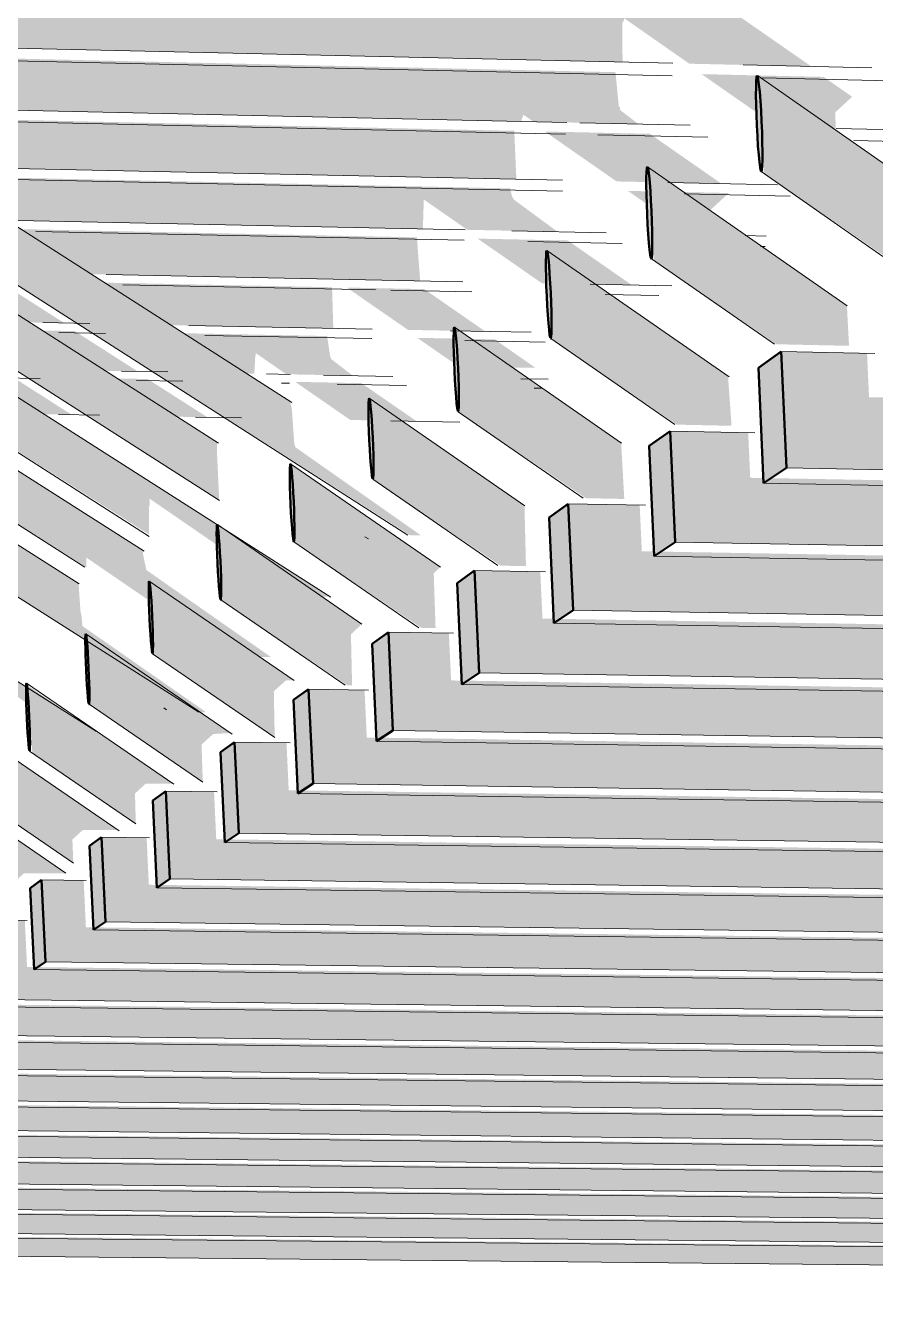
# Model space of a CAD drawing. Header units: inches. Extents: x -4126 to 2305, y -1116 to 12338.
# Drawn here: x 1846.64505 to 1846.67356, y -788.35202 to -788.30918 of the extents above; entities that cross this region are included whole.
import ezdxf

# ---------------------------------------------------------------- set-up
doc = ezdxf.new("R2010")
doc.units = ezdxf.units.IN
doc.header["$MEASUREMENT"] = 0
doc.layers.add('S-BEAM', color=12, linetype='Continuous', lineweight=9)

msp = doc.modelspace()

# ---------------------------------------------------------------- hatches: boundary and pattern name
at = {"layer": 'S-BEAM'}
h = msp.add_hatch(color=256, dxfattribs=at)
h.paths.add_polyline_path([(1846.676764, -788.310671), (1846.676659, -788.308848), (1846.673604, -788.308777), (1846.676294, -788.31066), (1846.676658, -788.310668)], flags=0)
h.paths.add_polyline_path([(1846.67141, -788.310549), (1846.668691, -788.308662), (1846.639827, -788.307989), (1846.639794, -788.307315), (1846.638625, -788.307287), (1846.638745, -788.309806), (1846.665074, -788.310405), (1846.665067, -788.309072), (1846.665113, -788.309024), (1846.665135, -788.308936), (1846.667314, -788.310456), (1846.669112, -788.310497)], flags=0)
h = msp.add_hatch(color=256, dxfattribs=at)
h.paths.add_polyline_path([(1846.67223, -788.312623), (1846.672206, -788.312088), (1846.672777, -788.311565), (1846.671823, -788.310899), (1846.667726, -788.310806), (1846.670268, -788.312579), (1846.672206, -788.312622)], flags=0)
h.paths.add_polyline_path([(1846.665601, -788.312477), (1846.664997, -788.312013), (1846.664982, -788.311887), (1846.664951, -788.311919), (1846.664839, -788.310741), (1846.638236, -788.310139), (1846.638202, -788.30943), (1846.6371, -788.309405), (1846.637218, -788.31185), (1846.661669, -788.31239), (1846.661706, -788.312272), (1846.661724, -788.312252), (1846.661745, -788.312165), (1846.662082, -788.312399), (1846.665208, -788.312468)], flags=0)
for points in [[(1846.669689, -788.313941), (1846.669758, -788.313885), (1846.669744, -788.312536), (1846.669627, -788.310979), (1846.669558, -788.311036), (1846.669572, -788.312385), (1846.669679, -788.313872)], [(1846.677005, -788.316971), (1846.676951, -788.31599), (1846.669605, -788.310873), (1846.669676, -788.311403), (1846.669762, -788.313102), (1846.669813, -788.31413), (1846.673857, -788.316902), (1846.676876, -788.316968)], [(1846.658316, -788.326272), (1846.654103, -788.323316), (1846.654063, -788.323211), (1846.65398, -788.322016), (1846.653921, -788.321783), (1846.638695, -788.312047), (1846.638757, -788.312778), (1846.638862, -788.314107), (1846.657943, -788.326265), (1846.658221, -788.326271)], [(1846.666003, -788.316865), (1846.666067, -788.316815), (1846.666051, -788.315521), (1846.665941, -788.314037), (1846.665877, -788.31409), (1846.665894, -788.315383), (1846.665989, -788.316759)], [(1846.672671, -788.319914), (1846.6726, -788.318573), (1846.66592, -788.313936), (1846.665997, -788.314586), (1846.66607, -788.316195), (1846.66612, -788.317047), (1846.670233, -788.319862), (1846.672552, -788.319912)], [(1846.654056, -788.328371), (1846.65411, -788.328322), (1846.655246, -788.328319), (1846.635737, -788.315883), (1846.635793, -788.316574), (1846.635891, -788.317823), (1846.649187, -788.326239), (1846.649187, -788.325295), (1846.649215, -788.325265), (1846.649208, -788.325038), (1846.653986, -788.328322)], [(1846.66873, -788.322595), (1846.668613, -788.320938), (1846.662546, -788.316739), (1846.662608, -788.317227), (1846.662692, -788.319069), (1846.662734, -788.319714), (1846.666894, -788.322557), (1846.668621, -788.322593)], [(1846.662629, -788.319543), (1846.662692, -788.319159), (1846.662642, -788.31771), (1846.662545, -788.316914), (1846.662502, -788.317221), (1846.662549, -788.318616), (1846.662625, -788.319511)], [(1846.653286, -788.330353), (1846.649099, -788.327431), (1846.649058, -788.327216), (1846.649052, -788.327221), (1846.648967, -788.326772), (1846.634459, -788.31754), (1846.634513, -788.318214), (1846.634607, -788.319428), (1846.647083, -788.327331), (1846.647091, -788.327017), (1846.651932, -788.33033), (1846.653262, -788.330352)], [(1846.651069, -788.332203), (1846.651068, -788.332172), (1846.646955, -788.329309), (1846.646927, -788.328984), (1846.646889, -788.328806), (1846.646827, -788.327891), (1846.633169, -788.319212), (1846.633221, -788.319869), (1846.633266, -788.32102), (1846.650916, -788.3322), (1846.651053, -788.332203)], [(1846.665133, -788.325049), (1846.665026, -788.323166), (1846.659446, -788.319316), (1846.659503, -788.319785), (1846.659585, -788.321551), (1846.659624, -788.322167), (1846.663842, -788.325023), (1846.665033, -788.325047)], [(1846.659527, -788.322004), (1846.659585, -788.321573), (1846.659523, -788.320048), (1846.659428, -788.319548), (1846.659407, -788.319865), (1846.659488, -788.321629), (1846.659526, -788.321996)], [(1846.669808, -788.324522), (1846.670575, -788.32401), (1846.670393, -788.320115), (1846.669634, -788.320657), (1846.66974, -788.323007)], [(1846.656667, -788.324274), (1846.65672, -788.323841), (1846.656628, -788.321999), (1846.656566, -788.321932), (1846.656552, -788.322217), (1846.656644, -788.324069), (1846.656667, -788.324267)], [(1846.661835, -788.327302), (1846.661784, -788.325285), (1846.661793, -788.325274), (1846.656587, -788.321692), (1846.65666, -788.322396), (1846.656716, -788.324254), (1846.656735, -788.324413), (1846.660981, -788.327285), (1846.661834, -788.327302)], [(1846.648608, -788.333851), (1846.648597, -788.333652), (1846.646247, -788.332104), (1846.630784, -788.322304), (1846.630843, -788.323119), (1846.630917, -788.324044), (1846.642988, -788.331662), (1846.642988, -788.330874), (1846.643014, -788.330837), (1846.642998, -788.330464), (1846.647936, -788.333841), (1846.648539, -788.33385)], [(1846.666135, -788.326968), (1846.666837, -788.326501), (1846.666667, -788.322774), (1846.665967, -788.323273), (1846.666071, -788.325558)], [(1846.658802, -788.329378), (1846.65874, -788.327542), (1846.658959, -788.327334), (1846.653942, -788.32389), (1846.654011, -788.324569), (1846.654065, -788.326372), (1846.654105, -788.326522), (1846.658321, -788.329369), (1846.658784, -788.329378)], [(1846.654004, -788.326225), (1846.654071, -788.326161), (1846.654002, -788.324447), (1846.653926, -788.324166), (1846.653909, -788.324251), (1846.653977, -788.325905), (1846.653999, -788.326169)], [(1846.662771, -788.329209), (1846.663414, -788.328781), (1846.663236, -788.325223), (1846.66261, -788.325691), (1846.662742, -788.328574)], [(1846.651551, -788.328178), (1846.651612, -788.328093), (1846.651545, -788.32646), (1846.651469, -788.326198), (1846.651458, -788.326207), (1846.65153, -788.327937), (1846.65155, -788.328177)], [(1846.656002, -788.331298), (1846.655963, -788.329588), (1846.65633, -788.329244), (1846.651489, -788.325929), (1846.65156, -788.326676), (1846.651605, -788.328366), (1846.651645, -788.328464), (1846.655842, -788.331295), (1846.655942, -788.331297)], [(1846.659678, -788.33127), (1846.66027, -788.330875), (1846.660098, -788.327463), (1846.659522, -788.327874), (1846.659605, -788.329688)], [(1846.653406, -788.333047), (1846.653376, -788.331495), (1846.653783, -788.331134), (1846.654042, -788.331132), (1846.649206, -788.327826), (1846.649268, -788.328459), (1846.649316, -788.330207), (1846.649338, -788.330258), (1846.653334, -788.332998)], [(1846.649325, -788.32995), (1846.649252, -788.328232), (1846.649179, -788.328152), (1846.649251, -788.329809), (1846.649325, -788.329949)], [(1846.650993, -788.334537), (1846.650951, -788.333284), (1846.651342, -788.332929), (1846.651916, -788.332897), (1846.647077, -788.329595), (1846.647145, -788.330344), (1846.647186, -788.331888), (1846.647221, -788.331955), (1846.650934, -788.334496)], [(1846.656824, -788.33317), (1846.657372, -788.332806), (1846.657209, -788.329525), (1846.656675, -788.329952), (1846.656751, -788.331583)], [(1846.647139, -788.33169), (1846.647185, -788.331229), (1846.647088, -788.329924), (1846.647053, -788.329943), (1846.647128, -788.331567)], [(1846.648747, -788.335936), (1846.648718, -788.334925), (1846.649076, -788.334597), (1846.649998, -788.334594), (1846.645093, -788.331287), (1846.645154, -788.332017), (1846.645278, -788.333566), (1846.648699, -788.335904)], [(1846.645133, -788.333099), (1846.645194, -788.332981), (1846.645112, -788.331644), (1846.645067, -788.331717), (1846.645132, -788.333082)], [(1846.654184, -788.334929), (1846.654689, -788.33455), (1846.654505, -788.331455), (1846.654039, -788.331823), (1846.654165, -788.334521)], [(1846.646651, -788.337254), (1846.646619, -788.336468), (1846.646964, -788.336152), (1846.648149, -788.336149), (1846.643223, -788.332798), (1846.643291, -788.333604), (1846.643357, -788.335006), (1846.646613, -788.337228)], [(1846.651733, -788.336562), (1846.652204, -788.336248), (1846.652051, -788.333207), (1846.651592, -788.333543), (1846.651659, -788.334977)], [(1846.64469, -788.338496), (1846.644685, -788.337883), (1846.64499, -788.337604), (1846.646395, -788.337596), (1846.641473, -788.334252), (1846.641538, -788.335034), (1846.641647, -788.336423), (1846.644662, -788.338477)], [(1846.649452, -788.338081), (1846.649891, -788.337789), (1846.649744, -788.334853), (1846.649315, -788.335159), (1846.649424, -788.337483)], [(1846.647325, -788.339498), (1846.647734, -788.339226), (1846.6476, -788.336383), (1846.647194, -788.336729), (1846.647251, -788.337929)], [(1846.645335, -788.340824), (1846.645716, -788.340508), (1846.645579, -788.337825), (1846.645205, -788.338092), (1846.645319, -788.340487)], [(1846.843312, -788.347482), (1846.843288, -788.346627), (1846.639874, -788.344261), (1846.639753, -788.342746), (1846.638703, -788.342733), (1846.63882, -788.345164), (1846.841515, -788.347462)], [(1846.836552, -788.348345), (1846.836528, -788.347538), (1846.638332, -788.3453), (1846.638215, -788.343801), (1846.637224, -788.343789), (1846.637337, -788.346151), (1846.832737, -788.348303)], [(1846.830516, -788.349116), (1846.830494, -788.348408), (1846.636889, -788.346285), (1846.636775, -788.344739), (1846.635907, -788.344729), (1846.636018, -788.34703), (1846.828291, -788.349092)], [(1846.824403, -788.349897), (1846.824381, -788.34917), (1846.635579, -788.347153), (1846.635468, -788.345687), (1846.634578, -788.345677), (1846.634687, -788.347917), (1846.819515, -788.349846)], [(1846.818588, -788.350639), (1846.818567, -788.349949), (1846.634271, -788.348033), (1846.634162, -788.346586), (1846.633319, -788.346576), (1846.633425, -788.348758), (1846.815066, -788.350603)], [(1846.813051, -788.351346), (1846.81303, -788.350691), (1846.633029, -788.348869), (1846.632923, -788.347438), (1846.632123, -788.34743), (1846.632226, -788.349556), (1846.81062, -788.351322)], [(1846.80777, -788.35202), (1846.80775, -788.351397), (1846.63185, -788.349662), (1846.631746, -788.348249), (1846.630986, -788.348242), (1846.631087, -788.350315), (1846.806177, -788.352005)]]:
    msp.add_hatch(color=256, dxfattribs=at).paths.add_polyline_path(points, flags=0)
h = msp.add_hatch(color=256, dxfattribs=at)
h.paths.add_polyline_path([(1846.668389, -788.314478), (1846.665989, -788.312807), (1846.662469, -788.31273), (1846.664874, -788.314403)], flags=0)
h.paths.add_polyline_path([(1846.661512, -788.314331), (1846.661442, -788.312707), (1846.638796, -788.31221), (1846.641437, -788.3139), (1846.661512, -788.314331)], flags=0)
h.paths.add_polyline_path([(1846.672073, -788.313897), (1846.671987, -788.312939), (1846.670657, -788.312909), (1846.671986, -788.313837)], flags=0)
h.paths.add_polyline_path([(1846.638327, -788.313834), (1846.6383, -788.313289), (1846.63827, -788.313338), (1846.638264, -788.312399), (1846.638277, -788.312379), (1846.638225, -788.312197), (1846.636736, -788.312165), (1846.636701, -788.311426), (1846.635661, -788.311403), (1846.635776, -788.313779), (1846.638325, -788.313834)], flags=0)
h = msp.add_hatch(color=256, dxfattribs=at)
h.paths.add_polyline_path([(1846.668019, -788.316195), (1846.667983, -788.315394), (1846.66864, -788.314792), (1846.665253, -788.31472), (1846.667353, -788.316181), (1846.667982, -788.316194)], flags=0)
h.paths.add_polyline_path([(1846.66289, -788.316088), (1846.661421, -788.315006), (1846.661382, -788.314925), (1846.661375, -788.314933), (1846.661299, -788.314636), (1846.641861, -788.314221), (1846.644166, -788.315697), (1846.658377, -788.315993), (1846.658401, -788.315197), (1846.658401, -788.31502), (1846.658437, -788.315031), (1846.659869, -788.316025), (1846.661665, -788.316062)], flags=0)
h.paths.add_polyline_path([(1846.640994, -788.315631), (1846.638683, -788.314153), (1846.637269, -788.314173), (1846.639502, -788.315599), (1846.639824, -788.315606)], flags=0)
h.paths.add_polyline_path([(1846.636841, -788.315544), (1846.636786, -788.315284), (1846.636779, -788.314375), (1846.636791, -788.314355), (1846.636741, -788.314112), (1846.635334, -788.314082), (1846.635291, -788.3132), (1846.634381, -788.31318), (1846.634493, -788.315495), (1846.636838, -788.315544)], flags=0)
h = msp.add_hatch(color=256, dxfattribs=at)
h.paths.add_polyline_path([(1846.656539, -788.326389), (1846.656541, -788.326387), (1846.656459, -788.326334)], flags=0)
h.paths.add_polyline_path([(1846.651545, -788.32509), (1846.651475, -788.323615), (1846.651464, -788.323142), (1846.637173, -788.314021), (1846.637232, -788.314731), (1846.637333, -788.316019), (1846.651543, -788.32509)], flags=0)
h = msp.add_hatch(color=256, dxfattribs=at)
h.paths.add_polyline_path([(1846.665383, -788.317875), (1846.663236, -788.316384), (1846.660215, -788.316321), (1846.662374, -788.317819), (1846.665171, -788.31787)], flags=0)
h.paths.add_polyline_path([(1846.658286, -788.317736), (1846.658205, -788.316669), (1846.658181, -788.316279), (1846.644555, -788.315996), (1846.646913, -788.317505), (1846.65827, -788.317736)], flags=0)
h.paths.add_polyline_path([(1846.643746, -788.317441), (1846.641383, -788.31593), (1846.639891, -788.315899), (1846.642351, -788.317412)], flags=0)
h.paths.add_polyline_path([(1846.639174, -788.317348), (1846.636803, -788.315835), (1846.635482, -788.315807), (1846.637854, -788.317321), (1846.638141, -788.317327)], flags=0)
h.paths.add_polyline_path([(1846.635422, -788.317272), (1846.635371, -788.317115), (1846.635363, -788.316306), (1846.635363, -788.316038), (1846.635327, -788.315804), (1846.63406, -788.315778), (1846.634022, -788.314993), (1846.633089, -788.314974), (1846.633198, -788.317226), (1846.635421, -788.317272)], flags=0)
h.paths.add_polyline_path([(1846.667842, -788.316576), (1846.667838, -788.31648), (1846.6677, -788.316477), (1846.667784, -788.316535)], flags=0)
h = msp.add_hatch(color=256, dxfattribs=at)
h.paths.add_polyline_path([(1846.660468, -788.319431), (1846.65842, -788.318013), (1846.655825, -788.317961), (1846.657876, -788.31938), (1846.659431, -788.319411)], flags=0)
h.paths.add_polyline_path([(1846.655372, -788.319331), (1846.655329, -788.317951), (1846.647282, -788.317788), (1846.649511, -788.319215), (1846.655371, -788.319331)], flags=0)
h.paths.add_polyline_path([(1846.646348, -788.319152), (1846.644114, -788.317724), (1846.642625, -788.317694), (1846.644861, -788.319123)], flags=0)
h.paths.add_polyline_path([(1846.664176, -788.319122), (1846.664143, -788.31839), (1846.664422, -788.318135), (1846.662702, -788.3181), (1846.664142, -788.319099)], flags=0)
h.paths.add_polyline_path([(1846.641783, -788.319062), (1846.639542, -788.317632), (1846.638222, -788.317605), (1846.640465, -788.319036)], flags=0)
h.paths.add_polyline_path([(1846.637467, -788.318977), (1846.635123, -788.317542), (1846.634338, -788.31755), (1846.636567, -788.318959)], flags=0)
h.paths.add_polyline_path([(1846.634149, -788.318911), (1846.634091, -788.318531), (1846.634114, -788.318058), (1846.634056, -788.317521), (1846.632788, -788.317495), (1846.632749, -788.316692), (1846.631865, -788.316674), (1846.631971, -788.318868), (1846.634148, -788.318911)], flags=0)
h = msp.add_hatch(color=256, dxfattribs=at)
h.paths.add_polyline_path([(1846.661019, -788.321008), (1846.661418, -788.320643), (1846.662143, -788.320643), (1846.660779, -788.319698), (1846.658187, -788.319647), (1846.660129, -788.320991), (1846.660818, -788.321004)], flags=0)
h.paths.add_polyline_path([(1846.656021, -788.320912), (1846.655307, -788.320364), (1846.655264, -788.320258), (1846.655163, -788.319587), (1846.64986, -788.319483), (1846.65197, -788.320834), (1846.65272, -788.320848), (1846.652755, -788.320261), (1846.652775, -788.320163), (1846.653797, -788.320869), (1846.655478, -788.320901)], flags=0)
h.paths.add_polyline_path([(1846.648812, -788.320773), (1846.646697, -788.319421), (1846.64521, -788.319392), (1846.647327, -788.320744)], flags=0)
h.paths.add_polyline_path([(1846.644253, -788.320685), (1846.642132, -788.319331), (1846.640814, -788.319305), (1846.642938, -788.32066)], flags=0)
h.paths.add_polyline_path([(1846.639944, -788.320602), (1846.637816, -788.319246), (1846.636898, -788.319228), (1846.639028, -788.320585)], flags=0)
h.paths.add_polyline_path([(1846.636105, -788.320528), (1846.633877, -788.319168), (1846.63294, -788.31915), (1846.635075, -788.320508)], flags=0)
h.paths.add_polyline_path([(1846.632874, -788.320466), (1846.632786, -788.319147), (1846.631582, -788.319123), (1846.631542, -788.318305), (1846.630702, -788.318288), (1846.630806, -788.320426), (1846.632869, -788.320466)], flags=0)
h = msp.add_hatch(color=256, dxfattribs=at)
h.paths.add_polyline_path([(1846.658163, -788.322442), (1846.656315, -788.321166), (1846.654092, -788.321123), (1846.655942, -788.3224), (1846.657832, -788.322436)], flags=0)
h.paths.add_polyline_path([(1846.65115, -788.32231), (1846.649144, -788.321028), (1846.647659, -788.321), (1846.649666, -788.322282), (1846.650427, -788.322297)], flags=0)
h.paths.add_polyline_path([(1846.646597, -788.322225), (1846.644585, -788.320941), (1846.643269, -788.320915), (1846.645283, -788.3222), (1846.646104, -788.322215)], flags=0)
h.paths.add_polyline_path([(1846.642293, -788.322144), (1846.640275, -788.320858), (1846.639359, -788.32084), (1846.641378, -788.322127), (1846.64178, -788.322134)], flags=0)
h.paths.add_polyline_path([(1846.638459, -788.322072), (1846.636436, -788.320784), (1846.635485, -788.320815), (1846.637457, -788.322053)], flags=0)
h.paths.add_polyline_path([(1846.634585, -788.321999), (1846.632695, -788.320756), (1846.632668, -788.320712), (1846.631696, -788.320719), (1846.633775, -788.321984), (1846.633975, -788.321988)], flags=0)
h.paths.add_polyline_path([(1846.631664, -788.321944), (1846.631581, -788.320691), (1846.630436, -788.320669), (1846.630395, -788.319838), (1846.629597, -788.319823), (1846.629699, -788.321907), (1846.631662, -788.321944)], flags=0)
h.paths.add_polyline_path([(1846.660659, -788.321407), (1846.660646, -788.321249), (1846.660424, -788.321244), (1846.660646, -788.321398)], flags=0)
h.paths.add_polyline_path([(1846.652561, -788.321254), (1846.652547, -788.321093), (1846.652302, -788.321089), (1846.652557, -788.321252)], flags=0)
h = msp.add_hatch(color=256, dxfattribs=at)
h.paths.add_polyline_path([(1846.918099, -788.32855), (1846.918051, -788.326326), (1846.908214, -788.32613), (1846.908264, -788.32837), (1846.917127, -788.328533)], flags=0)
h.paths.add_polyline_path([(1846.904704, -788.328305), (1846.904617, -788.326061), (1846.673342, -788.321636), (1846.673276, -788.320166), (1846.6704, -788.32011), (1846.670575, -788.32401), (1846.904647, -788.328304)], flags=0)
h = msp.add_hatch(color=256, dxfattribs=at)
h.paths.add_polyline_path([(1846.904551, -788.330663), (1846.904504, -788.328632), (1846.895023, -788.328461), (1846.895072, -788.330497), (1846.904017, -788.330654)], flags=0)
h.paths.add_polyline_path([(1846.891643, -788.330437), (1846.891555, -788.328389), (1846.669357, -788.324339), (1846.669288, -788.322823), (1846.666667, -788.322774), (1846.666837, -788.326501), (1846.891582, -788.330436)], flags=0)
h = msp.add_hatch(color=256, dxfattribs=at)
h.paths.add_polyline_path([(1846.892065, -788.33261), (1846.892018, -788.330748), (1846.88287, -788.330583), (1846.882917, -788.332457), (1846.890903, -788.332591)], flags=0)
h.paths.add_polyline_path([(1846.87961, -788.332402), (1846.879522, -788.330524), (1846.66572, -788.326803), (1846.665649, -788.325255), (1846.663251, -788.325212), (1846.663414, -788.328781), (1846.879547, -788.332401)], flags=0)
h = msp.add_hatch(color=256, dxfattribs=at)
h.paths.add_polyline_path([(1846.880521, -788.334411), (1846.880477, -788.332691), (1846.871637, -788.332544), (1846.871682, -788.334269), (1846.879243, -788.33439)], flags=0)
h.paths.add_polyline_path([(1846.868489, -788.334217), (1846.868401, -788.33249), (1846.662387, -788.32906), (1846.662315, -788.32749), (1846.660113, -788.327452), (1846.66027, -788.330875), (1846.868423, -788.334216)], flags=0)
h = msp.add_hatch(color=256, dxfattribs=at)
h.paths.add_polyline_path([(1846.869816, -788.33608), (1846.869774, -788.334493), (1846.861223, -788.334356), (1846.861266, -788.335948), (1846.868963, -788.336067)], flags=0)
h.paths.add_polyline_path([(1846.85818, -788.335901), (1846.858092, -788.334306), (1846.659322, -788.331133), (1846.659249, -788.329551), (1846.657219, -788.329517), (1846.657372, -788.332806), (1846.858112, -788.3359)], flags=0)
h = msp.add_hatch(color=256, dxfattribs=at)
h.paths.add_polyline_path([(1846.859862, -788.337632), (1846.859822, -788.336163), (1846.851542, -788.336036), (1846.851584, -788.33751), (1846.858665, -788.337615)], flags=0)
h.paths.add_polyline_path([(1846.848597, -788.337465), (1846.848509, -788.335989), (1846.656494, -788.333046), (1846.65642, -788.331457), (1846.654543, -788.331427), (1846.654691, -788.334592), (1846.848528, -788.337464)], flags=0)
h = msp.add_hatch(color=256, dxfattribs=at)
h.paths.add_polyline_path([(1846.850582, -788.339079), (1846.850544, -788.337715), (1846.84252, -788.337596), (1846.842559, -788.338965), (1846.849423, -788.339063)], flags=0)
h.paths.add_polyline_path([(1846.839666, -788.338924), (1846.839578, -788.337553), (1846.653876, -788.334815), (1846.653802, -788.333225), (1846.652061, -788.333199), (1846.652204, -788.336248), (1846.839596, -788.338923)], flags=0)
h = msp.add_hatch(color=256, dxfattribs=at)
h.paths.add_polyline_path([(1846.841911, -788.340432), (1846.841874, -788.339161), (1846.83409, -788.33905), (1846.834127, -788.340324), (1846.838209, -788.340381)], flags=0)
h.paths.add_polyline_path([(1846.831322, -788.340286), (1846.831235, -788.33901), (1846.651445, -788.336457), (1846.651371, -788.33487), (1846.649753, -788.334847), (1846.649891, -788.337789), (1846.831251, -788.340285)], flags=0)
h = msp.add_hatch(color=256, dxfattribs=at)
h.paths.add_polyline_path([(1846.82351, -788.341561), (1846.823423, -788.34037), (1846.649183, -788.337984), (1846.649109, -788.336404), (1846.6476, -788.336383), (1846.647734, -788.339226), (1846.823438, -788.34156)], flags=0)
h.paths.add_polyline_path([(1846.833791, -788.341698), (1846.833755, -788.340512), (1846.826196, -788.340408), (1846.826233, -788.341594), (1846.833703, -788.341697)], flags=0)
h = msp.add_hatch(color=256, dxfattribs=at)
h.paths.add_polyline_path([(1846.81618, -788.342758), (1846.816109, -788.341644), (1846.647072, -788.339408), (1846.646998, -788.337838), (1846.645588, -788.337819), (1846.645719, -788.340568), (1846.816108, -788.342757)], flags=0)
h.paths.add_polyline_path([(1846.826169, -788.342886), (1846.826136, -788.341777), (1846.81879, -788.34168), (1846.818825, -788.342789), (1846.824895, -788.34287)], flags=0)
h = msp.add_hatch(color=256, dxfattribs=at)
h.paths.add_polyline_path([(1846.809289, -788.343883), (1846.809217, -788.342839), (1846.645098, -788.34074), (1846.645024, -788.339182), (1846.643704, -788.339164), (1846.64383, -788.341826), (1846.809217, -788.343882)], flags=0)
h.paths.add_polyline_path([(1846.819003, -788.344004), (1846.818971, -788.342964), (1846.811827, -788.342872), (1846.81186, -788.343912), (1846.81609, -788.343968)], flags=0)
h = msp.add_hatch(color=256, dxfattribs=at)
h.paths.add_polyline_path([(1846.802798, -788.344943), (1846.802727, -788.343962), (1846.643247, -788.341988), (1846.643174, -788.340443), (1846.641934, -788.340427), (1846.642058, -788.343007), (1846.802726, -788.344942)], flags=0)
h.paths.add_polyline_path([(1846.812252, -788.345057), (1846.812221, -788.344079), (1846.805268, -788.343993), (1846.8053, -788.34497), (1846.811601, -788.345049)], flags=0)
h = msp.add_hatch(color=256, dxfattribs=at)
h.paths.add_polyline_path([(1846.841519, -788.346466), (1846.841448, -788.344126), (1846.818588, -788.343841), (1846.817334, -788.344059), (1846.812055, -788.343993), (1846.812086, -788.344971), (1846.810829, -788.34519), (1846.641509, -788.343159), (1846.641386, -788.341628), (1846.640271, -788.341614), (1846.640391, -788.344117), (1846.841462, -788.346466)], flags=0)
h.paths.add_polyline_path([(1846.850448, -788.346571), (1846.850382, -788.344238), (1846.843817, -788.344156), (1846.843884, -788.346491), (1846.845974, -788.346518)], flags=0)

# ---------------------------------------------------------------- linework, layer by layer
for p, q in [((1846.666766, -788.310443), (1846.638745, -788.309806)), ((1846.666742, -788.31086), (1846.638436, -788.310221)), ((1846.673433, -788.310595), (1846.669126, -788.310497)), ((1846.669597, -788.31085), (1846.676956, -788.315988)), ((1846.674062, -788.311026), (1846.669761, -788.310928)), ((1846.663205, -788.312424), (1846.637218, -788.31185)), ((1846.638697, -788.312034), (1846.653975, -788.321814)), ((1846.663163, -788.312816), (1846.63913, -788.312289)), ((1846.667343, -788.312515), (1846.66364, -788.312433)), ((1846.66794, -788.312921), (1846.664241, -788.31284)), ((1846.674294, -788.312668), (1846.67224, -788.312623)), ((1846.674266, -788.31306), (1846.67283, -788.313028)), ((1846.637175, -788.314007), (1846.651518, -788.323173)), ((1846.657877, -788.326266), (1846.63879, -788.314061)), ((1846.663065, -788.314364), (1846.641821, -788.313909)), ((1846.665912, -788.313912), (1846.672605, -788.318571)), ((1846.673806, -788.316916), (1846.669729, -788.314075)), ((1846.663056, -788.314735), (1846.642462, -788.314296)), ((1846.670274, -788.314518), (1846.666594, -788.31444)), ((1846.670698, -788.314898), (1846.667155, -788.314823)), ((1846.635738, -788.315869), (1846.655288, -788.328343)), ((1846.651552, -788.325095), (1846.637265, -788.315975)), ((1846.659791, -788.316023), (1846.64479, -788.31571)), ((1846.659766, -788.316375), (1846.645391, -788.316077)), ((1846.664525, -788.316122), (1846.661358, -788.316056)), ((1846.665056, -788.316485), (1846.661893, -788.316419)), ((1846.669887, -788.316234), (1846.669191, -788.316219)), ((1846.662539, -788.316716), (1846.668651, -788.320959)), ((1846.669861, -788.316585), (1846.669717, -788.316582)), ((1846.670166, -788.319862), (1846.666041, -788.316995)), ((1846.634459, -788.317527), (1846.649022, -788.326804)), ((1846.659715, -788.317765), (1846.647752, -788.317522)), ((1846.649195, -788.326302), (1846.635826, -788.317782)), ((1846.656786, -788.31804), (1846.648315, -788.317869)), ((1846.66002, -788.318105), (1846.657301, -788.31805)), ((1846.666723, -788.317907), (1846.663993, -788.317852)), ((1846.666288, -788.318232), (1846.664495, -788.318195)), ((1846.633169, -788.319199), (1846.646842, -788.327898)), ((1846.647031, -788.327336), (1846.634546, -788.31939)), ((1846.647199, -788.319169), (1846.64563, -788.319138)), ((1846.65668, -788.319356), (1846.650528, -788.319235)), ((1846.662008, -788.319462), (1846.659301, -788.319408)), ((1846.659439, -788.319293), (1846.665043, -788.323174)), ((1846.647731, -788.319497), (1846.646165, -788.319467)), ((1846.656665, -788.319673), (1846.651057, -788.319563)), ((1846.662483, -788.319787), (1846.659779, -788.319734)), ((1846.666833, -788.322557), (1846.662664, -788.319668)), ((1846.673532, -788.320171), (1846.6704, -788.32011)), ((1846.650859, -788.332201), (1846.633254, -788.321012)), ((1846.645538, -788.321012), (1846.644153, -788.320985)), ((1846.649825, -788.320792), (1846.648265, -788.320762)), ((1846.650325, -788.321104), (1846.648767, -788.321074)), ((1846.653921, -788.320871), (1846.653136, -788.320856)), ((1846.657372, -788.320938), (1846.655048, -788.320893)), ((1846.662584, -788.321038), (1846.661658, -788.32102)), ((1846.653897, -788.321172), (1846.653633, -788.321167)), ((1846.657826, -788.321247), (1846.655504, -788.321203)), ((1846.662344, -788.321334), (1846.662107, -788.321329)), ((1846.65658, -788.32167), (1846.661799, -788.325274)), ((1846.630785, -788.32229), (1846.647427, -788.332849)), ((1846.647527, -788.322242), (1846.646149, -788.322216)), ((1846.652295, -788.322332), (1846.650744, -788.322303)), ((1846.659611, -788.322469), (1846.657299, -788.322426)), ((1846.663751, -788.325022), (1846.65956, -788.322125)), ((1846.669511, -788.322827), (1846.666667, -788.322774)), ((1846.653936, -788.323868), (1846.658964, -788.327334)), ((1846.905786, -788.328325), (1846.670575, -788.32401)), ((1846.660894, -788.327284), (1846.656698, -788.32439)), ((1846.915327, -788.328983), (1846.669808, -788.324522)), ((1846.665844, -788.325259), (1846.663251, -788.325212)), ((1846.651482, -788.325907), (1846.656334, -788.329245)), ((1846.658239, -788.329368), (1846.654051, -788.326486)), ((1846.65643, -788.326313), (1846.656549, -788.326389)), ((1846.892642, -788.330455), (1846.666837, -788.326501)), ((1846.901999, -788.331061), (1846.666135, -788.326968)), ((1846.662487, -788.327493), (1846.660113, -788.327452)), ((1846.6492, -788.327805), (1846.654056, -788.331138)), ((1846.655764, -788.331294), (1846.651594, -788.32843)), ((1846.880536, -788.332417), (1846.663414, -788.328781)), ((1846.889709, -788.332978), (1846.662771, -788.329209)), ((1846.647072, -788.329574), (1846.65198, -788.332938)), ((1846.659401, -788.329553), (1846.657219, -788.329517)), ((1846.653409, -788.33305), (1846.649309, -788.330239)), ((1846.869348, -788.334231), (1846.66027, -788.330875)), ((1846.645082, -788.331228), (1846.650025, -788.33461)), ((1846.656555, -788.331459), (1846.654543, -788.331427)), ((1846.878338, -788.334751), (1846.659678, -788.33127)), ((1846.650995, -788.334539), (1846.647178, -788.331926)), ((1846.649688, -788.332057), (1846.64978, -788.332115)), ((1846.643222, -788.33278), (1846.648186, -788.33617)), ((1846.85898, -788.335913), (1846.657372, -788.332806)), ((1846.648749, -788.335939), (1846.645185, -788.333503)), ((1846.653922, -788.333227), (1846.652061, -788.333199)), ((1846.867789, -788.336396), (1846.656824, -788.33317)), ((1846.641472, -788.334235), (1846.646402, -788.337597)), ((1846.651479, -788.334872), (1846.649753, -788.334847)), ((1846.849343, -788.337476), (1846.654691, -788.334592)), ((1846.646658, -788.337258), (1846.643323, -788.334983)), ((1846.857974, -788.337927), (1846.654184, -788.334929)), ((1846.649206, -788.336406), (1846.6476, -788.336383)), ((1846.84882, -788.339354), (1846.651733, -788.336562)), ((1846.840364, -788.338933), (1846.652204, -788.336248)), ((1846.647086, -788.33784), (1846.645588, -788.337819)), ((1846.831976, -788.340295), (1846.649891, -788.337789)), ((1846.840262, -788.340689), (1846.649452, -788.338081)), ((1846.645104, -788.339183), (1846.643704, -788.339164)), ((1846.832244, -788.341939), (1846.647325, -788.339498)), ((1846.824124, -788.341569), (1846.647734, -788.339226)), ((1846.824716, -788.343113), (1846.645335, -788.340824)), ((1846.816758, -788.342766), (1846.645719, -788.340568)), ((1846.817635, -788.344217), (1846.643471, -788.342066)), ((1846.809834, -788.34389), (1846.64383, -788.341826)), ((1846.810962, -788.345258), (1846.64172, -788.343232)), ((1846.803313, -788.344949), (1846.642058, -788.343007)), ((1846.842126, -788.346474), (1846.640391, -788.344117)), ((1846.849004, -788.346755), (1846.640072, -788.344329)), ((1846.841945, -788.347656), (1846.63852, -788.345364)), ((1846.835179, -788.34739), (1846.63882, -788.345164)), ((1846.835256, -788.348511), (1846.637054, -788.34634)), ((1846.828599, -788.348258), (1846.637337, -788.346151)), ((1846.829281, -788.349274), (1846.635749, -788.347209)), ((1846.822726, -788.349032), (1846.636018, -788.34703)), ((1846.823229, -788.350046), (1846.634432, -788.348087)), ((1846.81678, -788.349817), (1846.634687, -788.347917)), ((1846.817471, -788.350782), (1846.633183, -788.348919)), ((1846.811125, -788.350563), (1846.633425, -788.348758)), ((1846.811986, -788.351482), (1846.631996, -788.349709)), ((1846.80574, -788.351274), (1846.632226, -788.349556)), ((1846.800607, -788.351951), (1846.631087, -788.350315))]:
    msp.add_line(p, q, dxfattribs=at)
at = {"layer": 'S-BEAM', "lineweight": 50}
for p, q in [((1846.66266, -788.319666), (1846.662665, -788.319666)), ((1846.6704, -788.32011), (1846.669634, -788.320657)), ((1846.670575, -788.32401), (1846.6704, -788.32011)), ((1846.669634, -788.320657), (1846.669808, -788.324522)), ((1846.659557, -788.322123), (1846.659561, -788.322123)), ((1846.666667, -788.322774), (1846.665967, -788.323273)), ((1846.666837, -788.326501), (1846.666667, -788.322774)), ((1846.665967, -788.323273), (1846.666135, -788.326968)), ((1846.669808, -788.324522), (1846.670575, -788.32401)), ((1846.656695, -788.324389), (1846.656699, -788.324389)), ((1846.663251, -788.325212), (1846.662609, -788.32567)), ((1846.663414, -788.328781), (1846.663251, -788.325212)), ((1846.662609, -788.32567), (1846.662771, -788.329209)), ((1846.666135, -788.326968), (1846.666837, -788.326501)), ((1846.660113, -788.327452), (1846.659522, -788.327874)), ((1846.66027, -788.330875), (1846.660113, -788.327452)), ((1846.659522, -788.327874), (1846.659678, -788.33127)), ((1846.651591, -788.328429), (1846.651594, -788.328429)), ((1846.662771, -788.329209), (1846.663414, -788.328781)), ((1846.657219, -788.329517), (1846.656673, -788.329907)), ((1846.657372, -788.332806), (1846.657219, -788.329517)), ((1846.656673, -788.329907), (1846.656824, -788.33317)), ((1846.649306, -788.330238), (1846.649309, -788.330238)), ((1846.659678, -788.33127), (1846.66027, -788.330875)), ((1846.654543, -788.331427), (1846.654037, -788.331788)), ((1846.654691, -788.334592), (1846.654543, -788.331427)), ((1846.654037, -788.331788), (1846.654184, -788.334929)), ((1846.647175, -788.331925), (1846.647177, -788.331925)), ((1846.656824, -788.33317), (1846.657372, -788.332806)), ((1846.645183, -788.333502), (1846.645185, -788.333502)), ((1846.652061, -788.333199), (1846.651591, -788.333534)), ((1846.651591, -788.333534), (1846.651733, -788.336562)), ((1846.652204, -788.336248), (1846.652061, -788.333199)), ((1846.649753, -788.334847), (1846.649315, -788.335159)), ((1846.649891, -788.337789), (1846.649753, -788.334847)), ((1846.654184, -788.334929), (1846.654691, -788.334592)), ((1846.649315, -788.335159), (1846.649452, -788.338081)), ((1846.6476, -788.336383), (1846.647191, -788.336675)), ((1846.647734, -788.339226), (1846.6476, -788.336383)), ((1846.651733, -788.336562), (1846.652204, -788.336248)), ((1846.647191, -788.336675), (1846.647325, -788.339498)), ((1846.645588, -788.337819), (1846.645205, -788.338092)), ((1846.645719, -788.340568), (1846.645588, -788.337819)), ((1846.649452, -788.338081), (1846.649891, -788.337789)), ((1846.645205, -788.338092), (1846.645335, -788.340824)), ((1846.647325, -788.339498), (1846.647734, -788.339226)), ((1846.645335, -788.340824), (1846.645719, -788.340568))]:
    msp.add_line(p, q, dxfattribs=at)
for points in [[(1846.669585, -788.310848, 0), (1846.669569, -788.310903, 0), (1846.669558, -788.311036, 0), (1846.669551, -788.311241, 0), (1846.66955, -788.311507, 0), (1846.669554, -788.31182, 0), (1846.669564, -788.312166, 0), (1846.669578, -788.312526, 0), (1846.669596, -788.312882, 0), (1846.669617, -788.313218, 0), (1846.669641, -788.313516, 0), (1846.669665, -788.313761, 0), (1846.669689, -788.313941, 0), (1846.669711, -788.314047, 0), (1846.669731, -788.314073, 0)], [(1846.669731, -788.314073, 0), (1846.669747, -788.314018, 0), (1846.669758, -788.313885, 0), (1846.669765, -788.313681, 0), (1846.669766, -788.313416, 0), (1846.669762, -788.313102, 0), (1846.669753, -788.312756, 0), (1846.669738, -788.312395, 0), (1846.66972, -788.312038, 0), (1846.669699, -788.311701, 0), (1846.669676, -788.311403, 0), (1846.669651, -788.311158, 0), (1846.669627, -788.310979, 0), (1846.669605, -788.310873, 0), (1846.669585, -788.310848, 0)], [(1846.665902, -788.313911, 0), (1846.665887, -788.313963, 0), (1846.665877, -788.31409, 0), (1846.665872, -788.314285, 0), (1846.665871, -788.314538, 0), (1846.665876, -788.314837, 0), (1846.665885, -788.315167, 0), (1846.665899, -788.315511, 0), (1846.665916, -788.315852, 0), (1846.665936, -788.316174, 0), (1846.665958, -788.316458, 0), (1846.665981, -788.316693, 0), (1846.666003, -788.316865, 0), (1846.666024, -788.316967, 0), (1846.666042, -788.316993, 0)], [(1846.666042, -788.316993, 0), (1846.666057, -788.316941, 0), (1846.666067, -788.316815, 0), (1846.666073, -788.31662, 0), (1846.666073, -788.316367, 0), (1846.666069, -788.316067, 0), (1846.666059, -788.315737, 0), (1846.666045, -788.315392, 0), (1846.666028, -788.315051, 0), (1846.666008, -788.314729, 0), (1846.665986, -788.314444, 0), (1846.665963, -788.314209, 0), (1846.665941, -788.314037, 0), (1846.66592, -788.313936, 0), (1846.665902, -788.313911, 0)], [(1846.66253, -788.316715, 0), (1846.662516, -788.316764, 0), (1846.662507, -788.316885, 0), (1846.662502, -788.317072, 0), (1846.662502, -788.317314, 0), (1846.662507, -788.3176, 0), (1846.662517, -788.317916, 0), (1846.66253, -788.318245, 0), (1846.662547, -788.318572, 0), (1846.662566, -788.31888, 0), (1846.662587, -788.319153, 0), (1846.662608, -788.319378, 0), (1846.662629, -788.319543, 0), (1846.662648, -788.319641, 0)], [(1846.662665, -788.319666, 0), (1846.662678, -788.319617, 0), (1846.662687, -788.319497, 0), (1846.662692, -788.319311, 0), (1846.662692, -788.319069, 0), (1846.662687, -788.318782, 0), (1846.662678, -788.318466, 0), (1846.662665, -788.318136, 0), (1846.662648, -788.317809, 0), (1846.662629, -788.317501, 0), (1846.662608, -788.317227, 0), (1846.662586, -788.317002, 0), (1846.662566, -788.316837, 0), (1846.662546, -788.316739, 0), (1846.66253, -788.316715, 0)], [(1846.65943, -788.319292, 0), (1846.659418, -788.319339, 0), (1846.65941, -788.319454, 0), (1846.659406, -788.319633, 0), (1846.659407, -788.319865, 0), (1846.659412, -788.320139, 0), (1846.659421, -788.320442, 0), (1846.659434, -788.320758, 0), (1846.65945, -788.321071, 0), (1846.659468, -788.321367, 0), (1846.659488, -788.321629, 0), (1846.659508, -788.321845, 0), (1846.659527, -788.322004, 0), (1846.659545, -788.322098, 0)], [(1846.659561, -788.322123, 0), (1846.659573, -788.322077, 0), (1846.659581, -788.321961, 0), (1846.659585, -788.321783, 0), (1846.659585, -788.321551, 0), (1846.65958, -788.321277, 0), (1846.659571, -788.320974, 0), (1846.659558, -788.320657, 0), (1846.659542, -788.320343, 0), (1846.659523, -788.320048, 0), (1846.659503, -788.319785, 0), (1846.659483, -788.319569, 0), (1846.659464, -788.31941, 0), (1846.659446, -788.319316, 0), (1846.65943, -788.319292, 0)], [(1846.656573, -788.321668, 0), (1846.656561, -788.321713, 0), (1846.656554, -788.321824, 0), (1846.656551, -788.321995, 0), (1846.656552, -788.322217, 0), (1846.656557, -788.322481, 0), (1846.656566, -788.322772, 0), (1846.656578, -788.323075, 0), (1846.656594, -788.323376, 0), (1846.656611, -788.32366, 0), (1846.65663, -788.323912, 0), (1846.656649, -788.32412, 0), (1846.656667, -788.324274, 0), (1846.656684, -788.324365, 0)], [(1846.656699, -788.324389, 0), (1846.65671, -788.324344, 0), (1846.656717, -788.324234, 0), (1846.656721, -788.324064, 0), (1846.65672, -788.323841, 0), (1846.656715, -788.323577, 0), (1846.656705, -788.323286, 0), (1846.656693, -788.322982, 0), (1846.656677, -788.32268, 0), (1846.65666, -788.322396, 0), (1846.656641, -788.322144, 0), (1846.656622, -788.321936, 0), (1846.656604, -788.321783, 0), (1846.656587, -788.321692, 0), (1846.656573, -788.321668, 0)], [(1846.653929, -788.323867, 0), (1846.653919, -788.323909, 0), (1846.653912, -788.324015, 0), (1846.653909, -788.32418, 0), (1846.65391, -788.324394, 0), (1846.653916, -788.324647, 0), (1846.653925, -788.324927, 0), (1846.653937, -788.325219, 0), (1846.653952, -788.325509, 0), (1846.653968, -788.325782, 0), (1846.653986, -788.326025, 0), (1846.654004, -788.326225, 0), (1846.654022, -788.326373, 0), (1846.654037, -788.326461, 0), (1846.654051, -788.326485, 0)], [(1846.654051, -788.326485, 0), (1846.654061, -788.326442, 0), (1846.654068, -788.326337, 0), (1846.654071, -788.326173, 0), (1846.654069, -788.325959, 0), (1846.654064, -788.325705, 0), (1846.654055, -788.325425, 0), (1846.654043, -788.325133, 0), (1846.654028, -788.324842, 0), (1846.654011, -788.324569, 0), (1846.653993, -788.324325, 0), (1846.653975, -788.324125, 0), (1846.653958, -788.323977, 0), (1846.653942, -788.32389, 0), (1846.653929, -788.323867, 0)], [(1846.651476, -788.325906, 0), (1846.651467, -788.325947, 0), (1846.651461, -788.326049, 0), (1846.651458, -788.326207, 0), (1846.65146, -788.326413, 0), (1846.651465, -788.326657, 0), (1846.651474, -788.326926, 0), (1846.651486, -788.327208, 0), (1846.6515, -788.327487, 0), (1846.651516, -788.327751, 0), (1846.651533, -788.327985, 0), (1846.651551, -788.328178, 0), (1846.651567, -788.328321, 0), (1846.651582, -788.328406, 0)], [(1846.651594, -788.328429, 0), (1846.651604, -788.328389, 0), (1846.65161, -788.328287, 0), (1846.651612, -788.328129, 0), (1846.651611, -788.327923, 0), (1846.651605, -788.327679, 0), (1846.651596, -788.32741, 0), (1846.651584, -788.327128, 0), (1846.65157, -788.326848, 0), (1846.651554, -788.326584, 0), (1846.651537, -788.32635, 0), (1846.65152, -788.326156, 0), (1846.651503, -788.326014, 0), (1846.651489, -788.325929, 0), (1846.651476, -788.325906, 0)], [(1846.649194, -788.327804, 0), (1846.649186, -788.327843, 0), (1846.64918, -788.327941, 0), (1846.649178, -788.328093, 0), (1846.64918, -788.328292, 0), (1846.649185, -788.328527, 0), (1846.649194, -788.328787, 0), (1846.649206, -788.329058, 0), (1846.64922, -788.329328, 0), (1846.649235, -788.329582, 0), (1846.649251, -788.329809, 0), (1846.649268, -788.329995, 0), (1846.649283, -788.330133, 0), (1846.649297, -788.330216, 0)], [(1846.649309, -788.330238, 0), (1846.649318, -788.330199, 0), (1846.649323, -788.330102, 0), (1846.649325, -788.32995, 0), (1846.649323, -788.329751, 0), (1846.649318, -788.329516, 0), (1846.649309, -788.329256, 0), (1846.649298, -788.328984, 0), (1846.649284, -788.328714, 0), (1846.649268, -788.328459, 0), (1846.649252, -788.328232, 0), (1846.649235, -788.328046, 0), (1846.64922, -788.327908, 0), (1846.649206, -788.327826, 0), (1846.649194, -788.327804, 0)], [(1846.647066, -788.329573, 0), (1846.647058, -788.329611, 0), (1846.647053, -788.329705, 0), (1846.647052, -788.329852, 0), (1846.647054, -788.330044, 0), (1846.647059, -788.330271, 0), (1846.647068, -788.330522, 0), (1846.647079, -788.330784, 0), (1846.647092, -788.331045, 0), (1846.647107, -788.331291, 0), (1846.647123, -788.331509, 0), (1846.647139, -788.33169, 0), (1846.647153, -788.331824, 0), (1846.647166, -788.331903, 0)], [(1846.647177, -788.331925, 0), (1846.647186, -788.331888, 0), (1846.647191, -788.331794, 0), (1846.647192, -788.331647, 0), (1846.64719, -788.331456, 0), (1846.647185, -788.331229, 0), (1846.647176, -788.330977, 0), (1846.647165, -788.330715, 0), (1846.647151, -788.330454, 0), (1846.647136, -788.330207, 0), (1846.647121, -788.329988, 0), (1846.647105, -788.329808, 0), (1846.64709, -788.329674, 0), (1846.647077, -788.329595, 0), (1846.647066, -788.329573, 0)], [(1846.645077, -788.331227, 0), (1846.645069, -788.331263, 0), (1846.645065, -788.331354, 0), (1846.645064, -788.331496, 0), (1846.645066, -788.331682, 0), (1846.645071, -788.331901, 0), (1846.64508, -788.332144, 0), (1846.645091, -788.332398, 0), (1846.645104, -788.33265, 0), (1846.645118, -788.332888, 0), (1846.645133, -788.333099, 0), (1846.645148, -788.333274, 0), (1846.645162, -788.333404, 0), (1846.645175, -788.333481, 0)], [(1846.645185, -788.333502, 0), (1846.645192, -788.333467, 0), (1846.645197, -788.333376, 0), (1846.645198, -788.333234, 0), (1846.645196, -788.333049, 0), (1846.645191, -788.33283, 0), (1846.645182, -788.332587, 0), (1846.645171, -788.332332, 0), (1846.645158, -788.33208, 0), (1846.645144, -788.331842, 0), (1846.645129, -788.33163, 0), (1846.645114, -788.331455, 0), (1846.6451, -788.331326, 0), (1846.645087, -788.331248, 0), (1846.645077, -788.331227, 0)]]:
    msp.add_polyline3d(points, dxfattribs=at)

doc.saveas('drawing.dxf')
